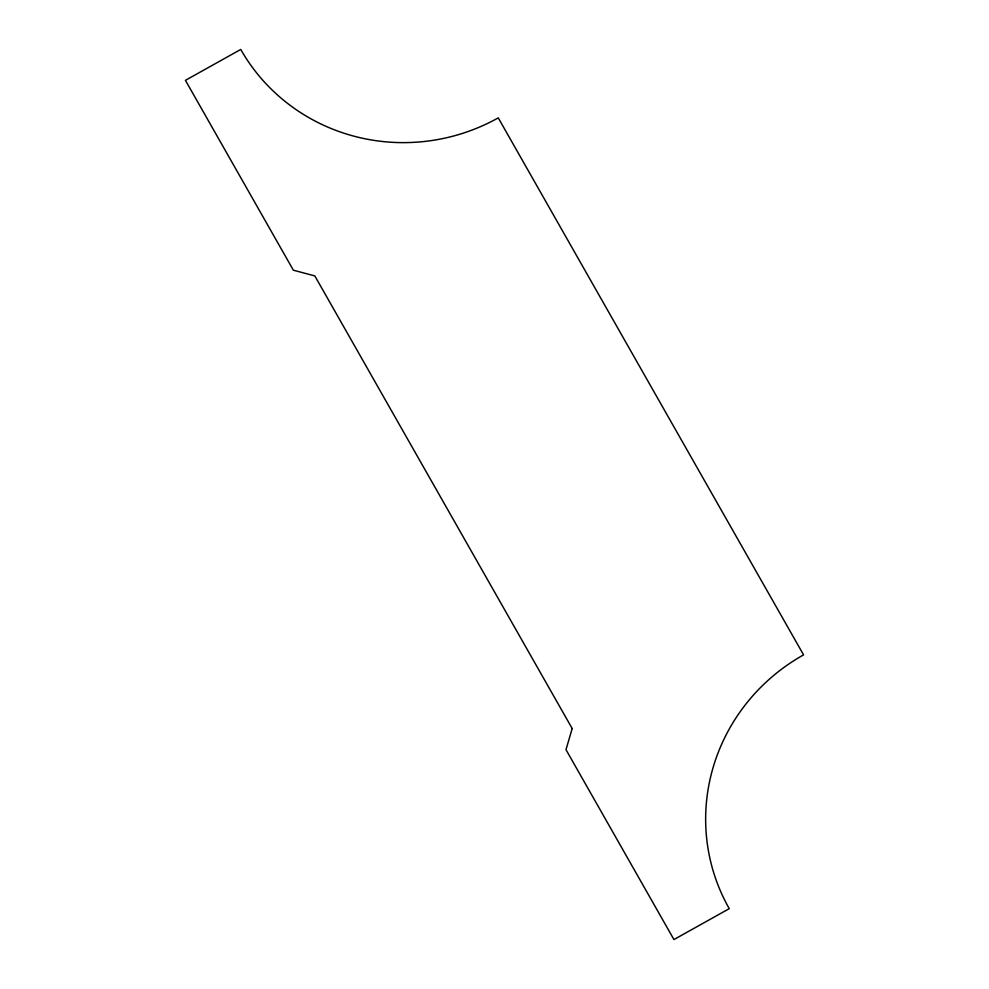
<?xml version="1.0" encoding="UTF-8"?>
<svg xmlns="http://www.w3.org/2000/svg" width="989" height="989" viewBox="0 0 989 989"><rect width="100%" height="100%" fill="white"/><g stroke="black" fill="none" stroke-linecap="round" stroke-linejoin="round"><path stroke-width="1.48" d="M572.186 728.547L565.992 749.699L673.942 939.55L729.252 908.656A190.16 185.215 -21 0 1 803.575 654.879L498.258 117.876A190.16 185.215 -21 0 1 240.735 49.45L185.425 80.344L293.362 270.195L314.823 275.906L572.186 728.547"/></g></svg>
